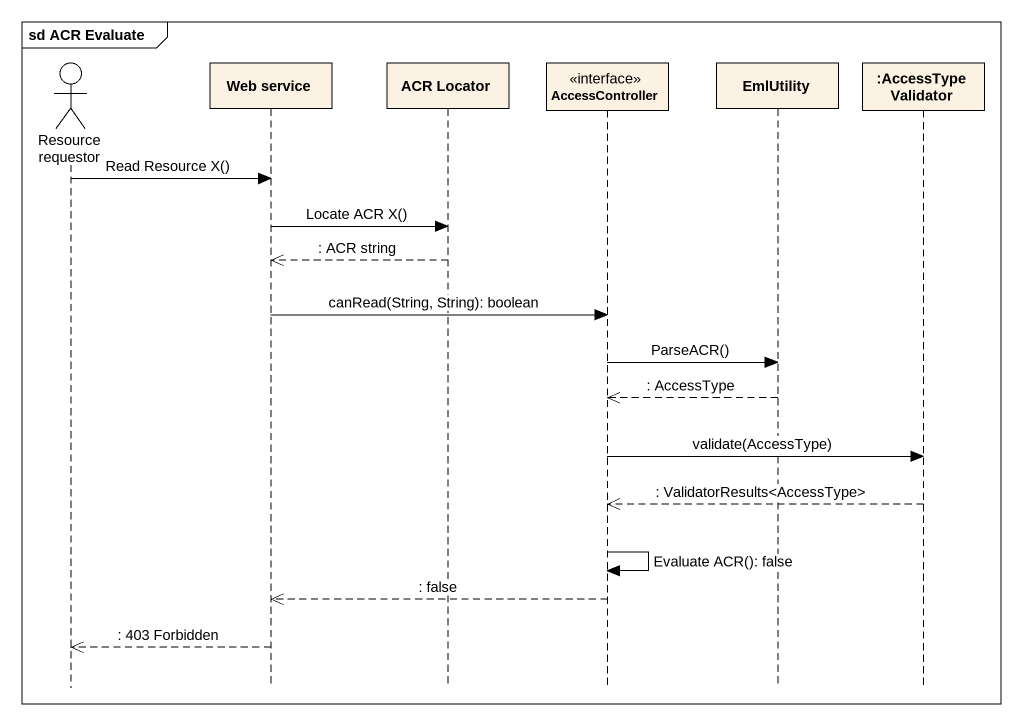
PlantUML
@startuml
mainframe sd ACR Evaluate
hide footbox
actor "Resource requestor" as Resource_requestor
participant "Web service" as Web_service
participant "ACR Locator" as ACR_Locator
participant AccessController <<interface>>
participant EmlUtility
participant ":AccessTypeValidator" as AccessTypeValidator

Resource_requestor -> Web_service : Read Resource X()
Web_service -> ACR_Locator : Locate ACR X()
ACR_Locator -->> Web_service : : ACR string
Web_service -> AccessController : canRead(String, String): boolean
AccessController -> EmlUtility : ParseACR()
EmlUtility -->> AccessController : : AccessType
AccessController -> AccessTypeValidator : validate(AccessType)
AccessTypeValidator -->> AccessController : : ValidatorResults<AccessType>
AccessController -> AccessController : Evaluate ACR(): false
AccessController -->> Web_service : : false
Web_service -->> Resource_requestor : : 403 Forbidden
@enduml
